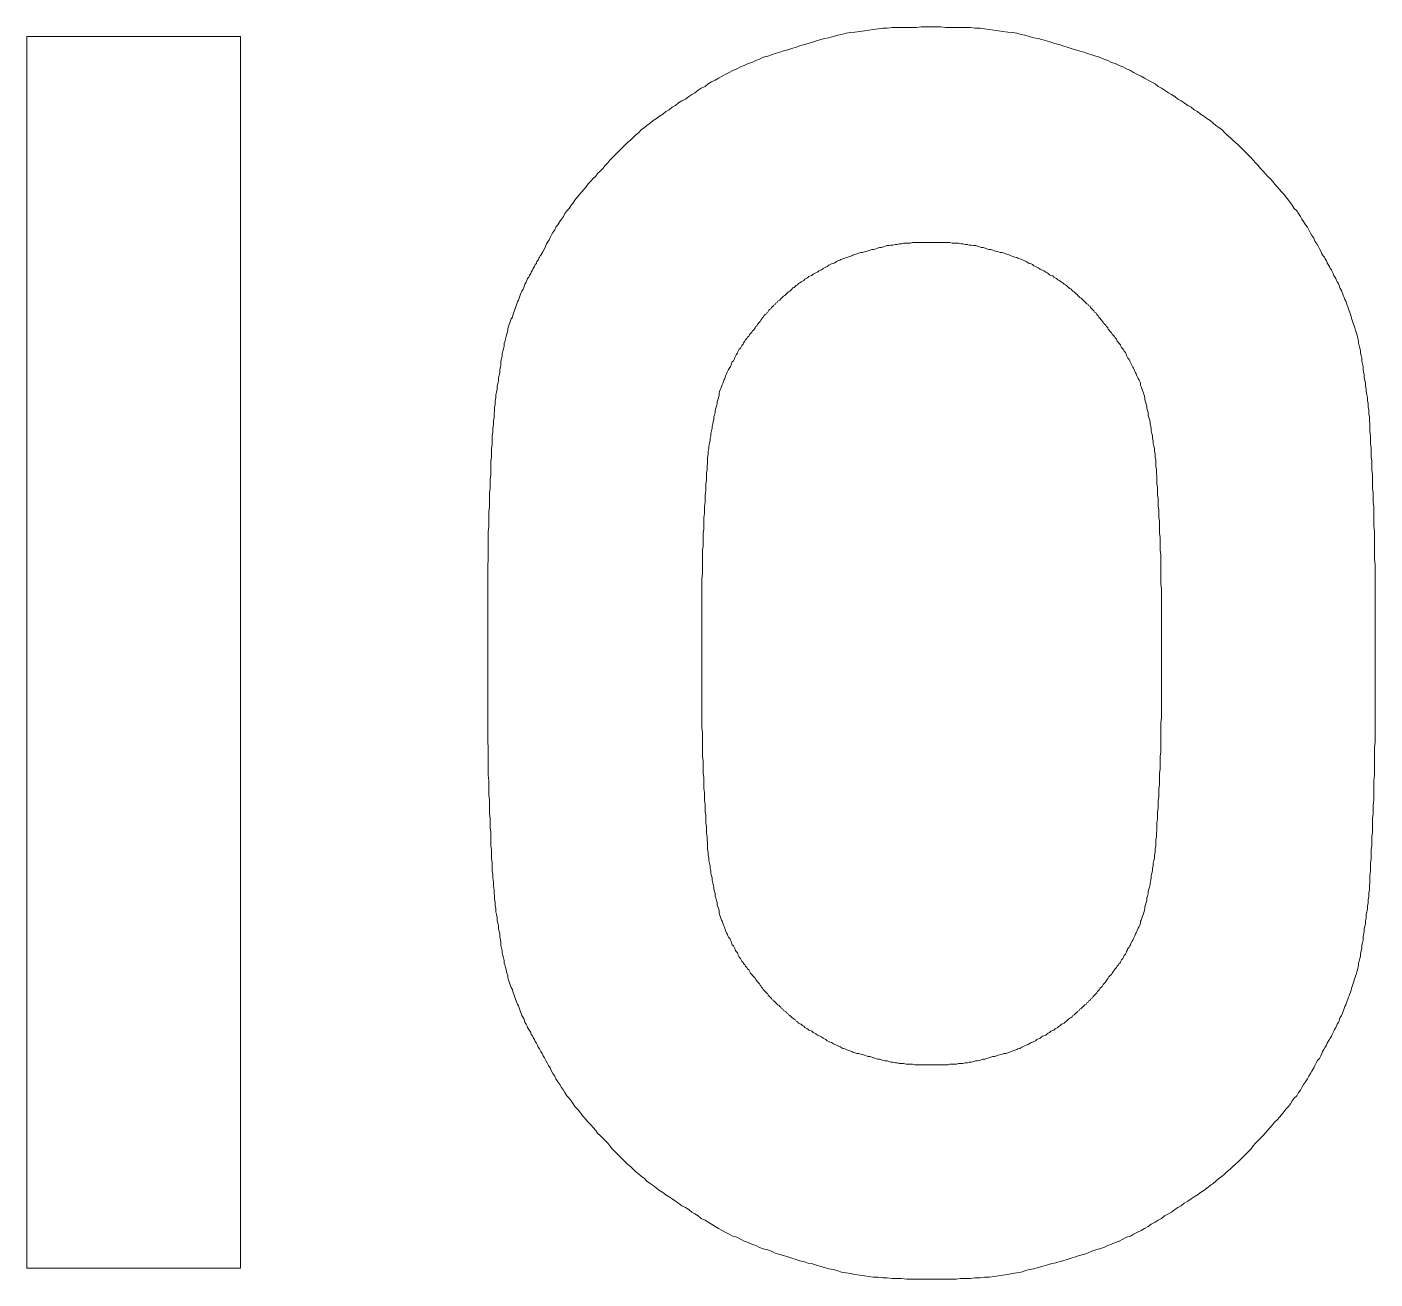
# Model space of a CAD drawing. Units: millimetres at full size, sheet at 1:100. Extents: x -138278 to 134990, y -16593 to 30671.
# Drawn here: x -82523.4 to -82310.1, y 21576.2 to 21774.3 of the extents above; entities that cross this region are included whole.
import ezdxf

# ---------------------------------------------------------------- set-up
doc = ezdxf.new("R2010")
doc.units = ezdxf.units.MM
doc.header["$LTSCALE"] = 100
doc.layers.add('F-0_枠', color=134, linetype='Continuous', lineweight=18)

msp = doc.modelspace()

# ---------------------------------------------------------------- linework, layer by layer
at = {"layer": 'F-0_枠'}
for points in [[(-82401.1, 21771.3), (-82400.4, 21771.5), (-82399.8, 21771.7), (-82399.1, 21771.9), (-82398.5, 21772.1), (-82397.8, 21772.3), (-82397.2, 21772.5), (-82396.5, 21772.6), (-82395.8, 21772.8), (-82395.1, 21773), (-82394.5, 21773.1), (-82393.8, 21773.3), (-82393.1, 21773.4), (-82392.4, 21773.5), (-82391.6, 21773.6), (-82390.9, 21773.7), (-82390.2, 21773.8), (-82389.5, 21773.9), (-82388.7, 21774), (-82388, 21774.1), (-82387.3, 21774.1), (-82386.5, 21774.2), (-82385.7, 21774.2), (-82385, 21774.2), (-82384.2, 21774.2), (-82383.4, 21774.2), (-82382.7, 21774.2), (-82381.9, 21774.3), (-82381.1, 21774.3), (-82380.3, 21774.3), (-82379.6, 21774.3), (-82378.8, 21774.3), (-82378, 21774.2), (-82377.2, 21774.2), (-82376.4, 21774.2), (-82375.7, 21774.2), (-82374.9, 21774.2), (-82374.1, 21774.2), (-82373.4, 21774.1), (-82372.6, 21774.1)], [(-82372.6, 21774.1), (-82371.9, 21774), (-82371.1, 21773.9), (-82370.4, 21773.8), (-82369.7, 21773.7), (-82369, 21773.6), (-82368.2, 21773.5), (-82367.5, 21773.4), (-82366.8, 21773.3), (-82366.1, 21773.1), (-82365.5, 21773), (-82364.8, 21772.8), (-82364.1, 21772.6), (-82363.4, 21772.5), (-82362.8, 21772.3), (-82362.1, 21772.1), (-82361.4, 21771.9), (-82360.8, 21771.7), (-82360.1, 21771.5), (-82359.5, 21771.3), (-82358.8, 21771.1), (-82358.2, 21770.9), (-82357.5, 21770.7), (-82356.9, 21770.5), (-82356.2, 21770.3), (-82355.6, 21770.1), (-82354.9, 21769.9), (-82354.3, 21769.7), (-82353.7, 21769.5), (-82353, 21769.2), (-82352.4, 21769), (-82351.8, 21768.7), (-82351.2, 21768.5), (-82350.6, 21768.2), (-82350, 21768), (-82349.4, 21767.7), (-82348.8, 21767.4), (-82348.3, 21767.1), (-82347.7, 21766.8), (-82347.1, 21766.5)], [(-82423.3, 21760.2), (-82422.8, 21760.5), (-82422.3, 21760.9), (-82421.8, 21761.2), (-82421.3, 21761.6), (-82420.8, 21761.9), (-82420.3, 21762.3), (-82419.8, 21762.6), (-82419.2, 21762.9), (-82418.7, 21763.3), (-82418.2, 21763.6), (-82417.7, 21763.9), (-82417.2, 21764.3), (-82416.7, 21764.6), (-82416.1, 21764.9), (-82415.6, 21765.3), (-82415.1, 21765.6), (-82414.5, 21765.9), (-82414, 21766.2), (-82413.4, 21766.5), (-82412.9, 21766.8), (-82412.3, 21767.1), (-82411.7, 21767.4), (-82411.1, 21767.7), (-82410.5, 21768), (-82409.9, 21768.2), (-82409.3, 21768.5), (-82408.7, 21768.7), (-82408.1, 21769), (-82407.5, 21769.2), (-82406.9, 21769.5), (-82406.2, 21769.7), (-82405.6, 21769.9), (-82405, 21770.1), (-82404.3, 21770.3), (-82403.7, 21770.5), (-82403, 21770.7), (-82402.4, 21770.9), (-82401.7, 21771.1), (-82401.1, 21771.3)], [(-82347.1, 21766.5), (-82346.6, 21766.2), (-82346, 21765.9), (-82345.5, 21765.6), (-82344.9, 21765.3), (-82344.4, 21764.9), (-82343.9, 21764.6), (-82343.4, 21764.3), (-82342.8, 21763.9), (-82342.3, 21763.6), (-82341.8, 21763.3), (-82341.3, 21762.9), (-82340.8, 21762.6), (-82340.3, 21762.3), (-82339.7, 21761.9), (-82339.2, 21761.6), (-82338.7, 21761.2), (-82338.2, 21760.9), (-82337.7, 21760.5), (-82337.2, 21760.2), (-82336.7, 21759.8), (-82336.2, 21759.5), (-82335.7, 21759.1), (-82335.3, 21758.7), (-82334.8, 21758.4), (-82334.3, 21758), (-82333.9, 21757.6), (-82333.5, 21757.2), (-82333, 21756.8), (-82332.6, 21756.4), (-82332.2, 21756), (-82331.7, 21755.6), (-82331.3, 21755.2), (-82330.9, 21754.8), (-82330.5, 21754.4), (-82330.1, 21754), (-82329.7, 21753.6), (-82329.4, 21753.2), (-82329, 21752.8), (-82328.6, 21752.4)], [(-82438.5, 21744.3), (-82438.3, 21744.8), (-82438, 21745.2), (-82437.6, 21745.6), (-82437.3, 21746.1), (-82437, 21746.5), (-82436.7, 21746.9), (-82436.3, 21747.4), (-82436, 21747.8), (-82435.6, 21748.2), (-82435.3, 21748.6), (-82434.9, 21749), (-82434.6, 21749.5), (-82434.2, 21749.9), (-82433.8, 21750.3), (-82433.4, 21750.7), (-82433.1, 21751.1), (-82432.7, 21751.5), (-82432.3, 21751.9), (-82431.9, 21752.4), (-82431.5, 21752.8), (-82431.2, 21753.2), (-82430.8, 21753.6), (-82430.4, 21754), (-82430, 21754.4), (-82429.6, 21754.8), (-82429.2, 21755.2), (-82428.8, 21755.6), (-82428.4, 21756), (-82427.9, 21756.4), (-82427.5, 21756.8), (-82427.1, 21757.2), (-82426.6, 21757.6), (-82426.2, 21758), (-82425.7, 21758.4), (-82425.3, 21758.7), (-82424.8, 21759.1), (-82424.3, 21759.5), (-82423.8, 21759.8), (-82423.3, 21760.2)], [(-82328.6, 21752.4), (-82328.2, 21751.9), (-82327.8, 21751.5), (-82327.5, 21751.1), (-82327.1, 21750.7), (-82326.7, 21750.3), (-82326.3, 21749.9), (-82326, 21749.5), (-82325.6, 21749), (-82325.2, 21748.6), (-82324.9, 21748.2), (-82324.5, 21747.8), (-82324.2, 21747.4), (-82323.8, 21746.9), (-82323.5, 21746.5), (-82323.2, 21746.1), (-82322.9, 21745.6), (-82322.5, 21745.2), (-82322.2, 21744.8), (-82321.9, 21744.3), (-82321.7, 21743.9), (-82321.4, 21743.5), (-82321.1, 21743), (-82320.8, 21742.6), (-82320.6, 21742.2), (-82320.3, 21741.7), (-82320.1, 21741.3)], [(-82445.3, 21732), (-82445.2, 21732.3), (-82445.1, 21732.5), (-82444.9, 21732.8), (-82444.8, 21733.1), (-82444.7, 21733.4), (-82444.6, 21733.6), (-82444.4, 21733.9), (-82444.3, 21734.2), (-82444.2, 21734.5), (-82444, 21734.7), (-82443.9, 21735), (-82443.7, 21735.3), (-82443.6, 21735.5), (-82443.4, 21735.8), (-82443.3, 21736.1), (-82443.1, 21736.4), (-82443, 21736.7), (-82442.8, 21736.9), (-82442.7, 21737.2), (-82442.5, 21737.4), (-82442.4, 21737.7), (-82442.3, 21737.9), (-82442.2, 21738.1), (-82442.1, 21738.2), (-82441.8, 21738.7), (-82441.4, 21739.4), (-82441.3, 21739.7), (-82441.2, 21740), (-82441, 21740.3), (-82440.8, 21740.6), (-82440.6, 21741), (-82440.4, 21741.4), (-82440.2, 21741.8), (-82439.9, 21742.2), (-82439.7, 21742.6), (-82439.4, 21743), (-82439.1, 21743.5), (-82438.8, 21743.9), (-82438.5, 21744.3)], [(-82393.5, 21737.9), (-82393.2, 21738), (-82392.9, 21738.1), (-82392.7, 21738.2), (-82392.4, 21738.3), (-82392.1, 21738.4), (-82391.8, 21738.5), (-82391.5, 21738.6), (-82391.2, 21738.6), (-82390.9, 21738.7), (-82390.6, 21738.8), (-82390.3, 21738.9), (-82390, 21739), (-82389.7, 21739.1), (-82389.4, 21739.1), (-82389.1, 21739.2), (-82388.8, 21739.3), (-82388.5, 21739.4), (-82388.2, 21739.4), (-82387.9, 21739.5), (-82387.6, 21739.6), (-82387.3, 21739.7), (-82387, 21739.7), (-82386.7, 21739.8), (-82386.4, 21739.8), (-82386, 21739.9), (-82385.7, 21739.9), (-82385.4, 21740), (-82385, 21740), (-82384.7, 21740.1), (-82384.3, 21740.1), (-82384, 21740.1), (-82383.6, 21740.1), (-82383.3, 21740.2), (-82382.9, 21740.2), (-82382.6, 21740.2), (-82382.2, 21740.2), (-82381.8, 21740.2), (-82381.5, 21740.2), (-82381.1, 21740.2)], [(-82381.1, 21740.2), (-82380.7, 21740.2), (-82380.3, 21740.2), (-82380, 21740.2), (-82379.6, 21740.2), (-82379.2, 21740.2), (-82378.8, 21740.2), (-82378.5, 21740.2), (-82378.1, 21740.2), (-82377.7, 21740.2), (-82377.4, 21740.2), (-82377, 21740.1), (-82376.7, 21740.1), (-82376.3, 21740.1), (-82376, 21740.1), (-82375.6, 21740), (-82375.3, 21740), (-82374.9, 21739.9), (-82374.6, 21739.9), (-82374.3, 21739.8), (-82374, 21739.8), (-82373.6, 21739.7), (-82373.3, 21739.7), (-82373, 21739.6), (-82372.7, 21739.5), (-82372.4, 21739.4), (-82372.1, 21739.4), (-82371.8, 21739.3), (-82371.5, 21739.2), (-82371.2, 21739.1), (-82370.9, 21739.1), (-82370.6, 21739), (-82370.3, 21738.9), (-82370, 21738.8), (-82369.7, 21738.7), (-82369.4, 21738.6), (-82369.1, 21738.6), (-82368.8, 21738.5), (-82368.5, 21738.4), (-82368.2, 21738.3)], [(-82320.1, 21741.3), (-82319.8, 21740.9), (-82319.6, 21740.4), (-82319.3, 21740), (-82319.1, 21739.6), (-82318.9, 21739.2), (-82318.6, 21738.7), (-82318.5, 21738.4), (-82318.3, 21738.1), (-82318.1, 21737.9), (-82318, 21737.6), (-82317.8, 21737.3), (-82317.7, 21737), (-82317.5, 21736.7), (-82317.3, 21736.4), (-82317.2, 21736.1), (-82317, 21735.9), (-82316.9, 21735.6), (-82316.7, 21735.3), (-82316.6, 21735), (-82316.5, 21734.8), (-82316.3, 21734.5), (-82316.2, 21734.2), (-82316.1, 21734), (-82315.9, 21733.7), (-82315.8, 21733.4), (-82315.7, 21733.2), (-82315.6, 21732.9), (-82315.4, 21732.6), (-82315.3, 21732.3), (-82315.2, 21732), (-82315.1, 21731.7), (-82315, 21731.5), (-82314.9, 21731.2), (-82314.7, 21730.9), (-82314.6, 21730.6), (-82314.5, 21730.3), (-82314.4, 21730), (-82314.3, 21729.7), (-82314.2, 21729.4)], [(-82402.2, 21733), (-82402, 21733.1), (-82401.8, 21733.3), (-82401.7, 21733.4), (-82401.5, 21733.5), (-82401.3, 21733.7), (-82401.1, 21733.8), (-82400.9, 21734), (-82400.7, 21734.1), (-82400.5, 21734.2), (-82400.3, 21734.4), (-82400.1, 21734.5), (-82399.9, 21734.6), (-82399.7, 21734.8), (-82399.4, 21734.9), (-82399.2, 21735), (-82399, 21735.2), (-82398.8, 21735.3), (-82398.6, 21735.4), (-82398.3, 21735.5), (-82398.1, 21735.7), (-82397.9, 21735.8), (-82397.7, 21735.9), (-82397.4, 21736.1), (-82397.2, 21736.2), (-82397, 21736.3), (-82396.8, 21736.4), (-82396.5, 21736.6), (-82396.3, 21736.7), (-82396.1, 21736.8), (-82395.8, 21736.9), (-82395.6, 21737), (-82395.3, 21737.2), (-82395.1, 21737.3), (-82394.8, 21737.4), (-82394.6, 21737.5), (-82394.3, 21737.6), (-82394, 21737.7), (-82393.8, 21737.8), (-82393.5, 21737.9)], [(-82368.2, 21738.3), (-82367.9, 21738.2), (-82367.7, 21738.1), (-82367.4, 21738), (-82367.1, 21737.9), (-82366.8, 21737.8), (-82366.6, 21737.7), (-82366.3, 21737.6), (-82366, 21737.5), (-82365.8, 21737.4), (-82365.5, 21737.3), (-82365.3, 21737.2), (-82365, 21737), (-82364.8, 21736.9), (-82364.5, 21736.8), (-82364.3, 21736.7), (-82364.1, 21736.5), (-82363.8, 21736.4), (-82363.6, 21736.3), (-82363.4, 21736.2), (-82363.1, 21736), (-82362.9, 21735.9), (-82362.7, 21735.8), (-82362.5, 21735.7), (-82362.2, 21735.5), (-82362, 21735.4), (-82361.8, 21735.3), (-82361.6, 21735.1), (-82361.4, 21735), (-82361.1, 21734.9), (-82360.9, 21734.7), (-82360.7, 21734.6), (-82360.5, 21734.5), (-82360.3, 21734.3), (-82360.1, 21734.2), (-82359.9, 21734.1), (-82359.7, 21733.9), (-82359.5, 21733.8), (-82359.3, 21733.6), (-82359.1, 21733.5)], [(-82359.1, 21733.5), (-82358.9, 21733.4), (-82358.7, 21733.2), (-82358.6, 21733.1), (-82358.4, 21732.9), (-82358.2, 21732.8), (-82358, 21732.6), (-82357.9, 21732.5), (-82357.7, 21732.4), (-82357.5, 21732.2), (-82357.4, 21732.1), (-82357.2, 21731.9), (-82357.1, 21731.8), (-82356.9, 21731.6), (-82356.8, 21731.5), (-82356.6, 21731.4), (-82356.4, 21731.2), (-82356.3, 21731.1), (-82356.1, 21730.9), (-82356, 21730.8), (-82355.8, 21730.6), (-82355.7, 21730.5), (-82355.5, 21730.4), (-82355.4, 21730.2), (-82355.2, 21730.1)], [(-82448.8, 21718.3), (-82448.8, 21718.8), (-82448.7, 21719.2), (-82448.6, 21719.6), (-82448.6, 21720.1), (-82448.5, 21720.5), (-82448.4, 21720.9), (-82448.4, 21721.4), (-82448.3, 21721.8), (-82448.2, 21722.2), (-82448.2, 21722.6), (-82448.1, 21723), (-82448, 21723.4), (-82447.9, 21723.8), (-82447.9, 21724.2), (-82447.8, 21724.5), (-82447.7, 21724.9), (-82447.6, 21725.3), (-82447.5, 21725.6), (-82447.4, 21725.9), (-82447.3, 21726.3), (-82447.3, 21726.6), (-82447.2, 21726.9), (-82447.1, 21727.2), (-82447, 21727.5), (-82446.9, 21727.8), (-82446.8, 21728.1), (-82446.6, 21728.4), (-82446.5, 21728.7), (-82446.4, 21729), (-82446.3, 21729.3), (-82446.2, 21729.6), (-82446.1, 21729.9), (-82446, 21730.2), (-82445.9, 21730.5), (-82445.8, 21730.8), (-82445.6, 21731.1), (-82445.5, 21731.4), (-82445.4, 21731.7), (-82445.3, 21732)], [(-82407.5, 21727.6), (-82407.4, 21727.7), (-82407.3, 21727.9), (-82407.2, 21728), (-82407.1, 21728.2), (-82407, 21728.3), (-82406.9, 21728.4), (-82406.8, 21728.6), (-82406.7, 21728.7), (-82406.6, 21728.8), (-82406.4, 21728.9), (-82406.3, 21729.1), (-82406.2, 21729.2), (-82406.1, 21729.3), (-82406, 21729.5), (-82405.9, 21729.6), (-82405.7, 21729.7), (-82405.6, 21729.9), (-82405.5, 21730), (-82405.3, 21730.2), (-82405.2, 21730.3), (-82405, 21730.4), (-82404.9, 21730.6), (-82404.7, 21730.7), (-82404.6, 21730.9), (-82404.4, 21731), (-82404.3, 21731.1), (-82404.1, 21731.3), (-82404, 21731.4), (-82403.8, 21731.6), (-82403.7, 21731.7), (-82403.5, 21731.8), (-82403.3, 21732), (-82403.2, 21732.1), (-82403, 21732.3), (-82402.9, 21732.4), (-82402.7, 21732.5), (-82402.5, 21732.7), (-82402.4, 21732.8), (-82402.2, 21733)], [(-82355.2, 21730.1), (-82355.1, 21729.9), (-82355, 21729.8), (-82354.8, 21729.6), (-82354.7, 21729.5), (-82354.6, 21729.4), (-82354.5, 21729.2), (-82354.3, 21729.1), (-82354.2, 21729), (-82354.1, 21728.8), (-82354, 21728.7), (-82353.9, 21728.6), (-82353.8, 21728.4), (-82353.7, 21728.3), (-82353.6, 21728.2), (-82353.5, 21728), (-82353.4, 21727.9), (-82353.2, 21727.7), (-82353.1, 21727.6), (-82353, 21727.4), (-82352.9, 21727.3), (-82352.7, 21727.1), (-82352.6, 21726.9), (-82352.4, 21726.7), (-82352.3, 21726.5), (-82352.1, 21726.3), (-82352, 21726.1), (-82351.8, 21725.9), (-82351.7, 21725.7), (-82351.5, 21725.5), (-82351.3, 21725.3), (-82351.2, 21725.1), (-82351, 21724.9), (-82350.9, 21724.6), (-82350.7, 21724.4), (-82350.6, 21724.2), (-82350.4, 21724), (-82350.3, 21723.8), (-82350.2, 21723.6), (-82350, 21723.4)], [(-82314.2, 21729.4), (-82314.1, 21729.1), (-82314, 21728.8), (-82313.9, 21728.5), (-82313.8, 21728.2), (-82313.7, 21727.9), (-82313.6, 21727.6), (-82313.5, 21727.3), (-82313.4, 21727), (-82313.3, 21726.7), (-82313.2, 21726.3), (-82313.1, 21726), (-82313, 21725.7), (-82312.9, 21725.3), (-82312.8, 21725), (-82312.7, 21724.6), (-82312.7, 21724.3), (-82312.6, 21723.9), (-82312.5, 21723.5), (-82312.4, 21723.1), (-82312.4, 21722.7), (-82312.3, 21722.3), (-82312.2, 21721.9), (-82312.2, 21721.4), (-82312.1, 21721), (-82312, 21720.6), (-82312, 21720.1), (-82311.9, 21719.7), (-82311.8, 21719.3), (-82311.8, 21718.8), (-82311.7, 21718.4), (-82311.6, 21717.9), (-82311.6, 21717.5), (-82311.5, 21717), (-82311.5, 21716.6), (-82311.4, 21716.1), (-82311.3, 21715.7), (-82311.3, 21715.2), (-82311.2, 21714.7), (-82311.2, 21714.2)], [(-82412.8, 21719.2), (-82412.7, 21719.4), (-82412.6, 21719.7), (-82412.5, 21719.9), (-82412.4, 21720.1), (-82412.2, 21720.4), (-82412.1, 21720.6), (-82412, 21720.8), (-82411.9, 21721.1), (-82411.8, 21721.3), (-82411.6, 21721.5), (-82411.5, 21721.7), (-82411.4, 21722), (-82411.3, 21722.2), (-82411.2, 21722.4), (-82411, 21722.7), (-82410.9, 21722.9), (-82410.8, 21723.1), (-82410.7, 21723.3), (-82410.5, 21723.5), (-82410.4, 21723.7), (-82410.3, 21723.9), (-82410.1, 21724.1), (-82410, 21724.3), (-82409.8, 21724.6), (-82409.7, 21724.8), (-82409.5, 21725), (-82409.4, 21725.2), (-82409.2, 21725.4), (-82409.1, 21725.6), (-82408.9, 21725.8), (-82408.7, 21726), (-82408.6, 21726.2), (-82408.4, 21726.4), (-82408.2, 21726.7), (-82408.1, 21726.9), (-82407.9, 21727), (-82407.8, 21727.2), (-82407.7, 21727.4), (-82407.5, 21727.6)], [(-82350, 21723.4), (-82349.9, 21723.2), (-82349.8, 21723), (-82349.6, 21722.8), (-82349.5, 21722.6), (-82349.4, 21722.3), (-82349.3, 21722.1), (-82349.2, 21721.9), (-82349, 21721.7), (-82348.9, 21721.4), (-82348.8, 21721.2), (-82348.7, 21721), (-82348.6, 21720.8), (-82348.4, 21720.5), (-82348.3, 21720.3), (-82348.2, 21720.1), (-82348.1, 21719.8), (-82348, 21719.6), (-82347.9, 21719.4), (-82347.8, 21719.1), (-82347.7, 21718.9), (-82347.6, 21718.7), (-82347.4, 21718.4), (-82347.3, 21718.2), (-82347.2, 21717.9), (-82347.2, 21717.6), (-82347.1, 21717.4), (-82347, 21717.1), (-82346.9, 21716.8), (-82346.8, 21716.5), (-82346.7, 21716.2), (-82346.6, 21715.9), (-82346.5, 21715.6), (-82346.5, 21715.3), (-82346.4, 21715), (-82346.3, 21714.6), (-82346.2, 21714.3), (-82346.2, 21714), (-82346.1, 21713.6), (-82346, 21713.3)], [(-82450.4, 21693.6), (-82450.4, 21694.4), (-82450.3, 21695.3), (-82450.3, 21696.1), (-82450.3, 21696.8), (-82450.3, 21697.6), (-82450.2, 21698.4), (-82450.2, 21699.1), (-82450.2, 21699.8), (-82450.2, 21700.6), (-82450.1, 21701.3), (-82450.1, 21702), (-82450.1, 21702.7), (-82450, 21703.4), (-82450, 21704.2), (-82450, 21704.9), (-82450, 21705.6), (-82449.9, 21706.3), (-82449.9, 21707), (-82449.9, 21707.6), (-82449.8, 21708.3), (-82449.8, 21709), (-82449.8, 21709.6), (-82449.7, 21710.2), (-82449.7, 21710.8), (-82449.6, 21711.4), (-82449.6, 21712), (-82449.5, 21712.5), (-82449.5, 21713.1), (-82449.4, 21713.6), (-82449.4, 21714.1), (-82449.3, 21714.6), (-82449.3, 21715.1), (-82449.2, 21715.6), (-82449.2, 21716.1), (-82449.1, 21716.5), (-82449, 21717), (-82449, 21717.4), (-82448.9, 21717.9), (-82448.8, 21718.3)], [(-82415.7, 21705.8), (-82415.7, 21706.2), (-82415.6, 21706.7), (-82415.6, 21707.2), (-82415.5, 21707.6), (-82415.5, 21708), (-82415.4, 21708.4), (-82415.3, 21708.9), (-82415.3, 21709.2), (-82415.2, 21709.6), (-82415.2, 21710), (-82415.1, 21710.4), (-82415, 21710.8), (-82415, 21711.1), (-82414.9, 21711.5), (-82414.8, 21711.9), (-82414.7, 21712.2), (-82414.7, 21712.6), (-82414.6, 21712.9), (-82414.5, 21713.3), (-82414.5, 21713.6), (-82414.4, 21714), (-82414.3, 21714.3), (-82414.2, 21714.7), (-82414.2, 21715), (-82414.1, 21715.3), (-82414, 21715.7), (-82413.9, 21716), (-82413.9, 21716.3), (-82413.8, 21716.6), (-82413.7, 21716.9), (-82413.6, 21717.1), (-82413.5, 21717.4), (-82413.4, 21717.7), (-82413.3, 21717.9), (-82413.2, 21718.2), (-82413.1, 21718.5), (-82413, 21718.7), (-82412.9, 21718.9), (-82412.8, 21719.2)], [(-82311.2, 21714.2), (-82311.1, 21713.7), (-82311.1, 21713.1), (-82311, 21712.6), (-82311, 21712), (-82310.9, 21711.5), (-82310.9, 21710.9), (-82310.9, 21710.3), (-82310.8, 21709.6), (-82310.8, 21709), (-82310.8, 21708.3), (-82310.7, 21707.7), (-82310.7, 21707), (-82310.7, 21706.3), (-82310.6, 21705.6), (-82310.6, 21704.9), (-82310.6, 21704.2), (-82310.5, 21703.5), (-82310.5, 21702.7), (-82310.5, 21702), (-82310.5, 21701.3), (-82310.4, 21700.6), (-82310.4, 21699.9), (-82310.4, 21699.1), (-82310.3, 21698.4), (-82310.3, 21697.6), (-82310.3, 21696.9), (-82310.3, 21696.1), (-82310.3, 21695.3), (-82310.2, 21694.5), (-82310.2, 21693.6), (-82310.2, 21692.8), (-82310.2, 21691.9), (-82310.2, 21691), (-82310.2, 21690.1), (-82310.1, 21689.2), (-82310.1, 21688.2), (-82310.1, 21687.2), (-82310.1, 21686.2), (-82310.1, 21685.2)], [(-82346, 21713.3), (-82346, 21712.9), (-82345.9, 21712.5), (-82345.8, 21712.2), (-82345.7, 21711.8), (-82345.7, 21711.5), (-82345.6, 21711.1), (-82345.5, 21710.8), (-82345.5, 21710.4), (-82345.4, 21710), (-82345.3, 21709.6), (-82345.3, 21709.2), (-82345.2, 21708.8), (-82345.2, 21708.4), (-82345.1, 21708), (-82345, 21707.6), (-82345, 21707.2), (-82344.9, 21706.7), (-82344.9, 21706.2), (-82344.8, 21705.8), (-82344.8, 21705.3), (-82344.8, 21704.8), (-82344.7, 21704.3), (-82344.7, 21703.7), (-82344.6, 21703.2), (-82344.6, 21702.6), (-82344.6, 21702), (-82344.5, 21701.5), (-82344.5, 21700.9), (-82344.5, 21700.3), (-82344.4, 21699.7), (-82344.4, 21699.1), (-82344.4, 21698.5), (-82344.3, 21697.9), (-82344.3, 21697.3), (-82344.3, 21696.7), (-82344.2, 21696.1), (-82344.2, 21695.4), (-82344.2, 21694.8), (-82344.2, 21694.2)], [(-82416.6, 21679.1), (-82416.6, 21680), (-82416.6, 21680.9), (-82416.6, 21681.9), (-82416.6, 21682.8), (-82416.6, 21683.7), (-82416.6, 21684.5), (-82416.6, 21685.4), (-82416.6, 21686.2), (-82416.6, 21687), (-82416.5, 21687.8), (-82416.5, 21688.6), (-82416.5, 21689.4), (-82416.5, 21690.1), (-82416.5, 21690.8), (-82416.5, 21691.5), (-82416.4, 21692.2), (-82416.4, 21692.9), (-82416.4, 21693.5), (-82416.4, 21694.2), (-82416.3, 21694.8), (-82416.3, 21695.4), (-82416.3, 21696.1), (-82416.3, 21696.7), (-82416.2, 21697.3), (-82416.2, 21697.9), (-82416.2, 21698.5), (-82416.1, 21699.1), (-82416.1, 21699.7), (-82416.1, 21700.3), (-82416, 21700.9), (-82416, 21701.5), (-82416, 21702), (-82415.9, 21702.6), (-82415.9, 21703.2), (-82415.9, 21703.7), (-82415.8, 21704.3), (-82415.8, 21704.8), (-82415.7, 21705.3), (-82415.7, 21705.8)], [(-82450.3, 21654.3), (-82450.3, 21655.1), (-82450.4, 21655.9), (-82450.4, 21656.8), (-82450.4, 21657.6), (-82450.4, 21658.5), (-82450.4, 21659.4), (-82450.4, 21660.3), (-82450.5, 21661.2), (-82450.5, 21662.2), (-82450.5, 21663.2), (-82450.5, 21664.2), (-82450.5, 21665.2), (-82450.5, 21666.3), (-82450.5, 21667.3), (-82450.5, 21668.4), (-82450.5, 21669.5), (-82450.5, 21670.6), (-82450.5, 21671.8), (-82450.5, 21672.9), (-82450.5, 21674), (-82450.5, 21675.2), (-82450.5, 21676.3), (-82450.5, 21677.5), (-82450.5, 21678.6), (-82450.5, 21679.7), (-82450.5, 21680.9), (-82450.5, 21682), (-82450.5, 21683), (-82450.5, 21684.1), (-82450.5, 21685.2), (-82450.5, 21686.2), (-82450.5, 21687.2), (-82450.5, 21688.2), (-82450.5, 21689.1), (-82450.4, 21690.1), (-82450.4, 21691), (-82450.4, 21691.9), (-82450.4, 21692.8), (-82450.4, 21693.6)], [(-82344.2, 21694.2), (-82344.1, 21693.5), (-82344.1, 21692.9), (-82344.1, 21692.2), (-82344.1, 21691.5), (-82344, 21690.8), (-82344, 21690.1), (-82344, 21689.4), (-82344, 21688.6), (-82344, 21687.8), (-82344, 21687), (-82344, 21686.2), (-82343.9, 21685.4), (-82343.9, 21684.5), (-82343.9, 21683.7), (-82343.9, 21682.8), (-82343.9, 21681.9), (-82343.9, 21680.9), (-82343.9, 21680), (-82343.9, 21679.1), (-82343.9, 21678.1), (-82343.9, 21677.1), (-82343.9, 21676.2), (-82343.9, 21675.2), (-82343.9, 21674.2), (-82343.9, 21673.3), (-82343.9, 21672.3), (-82343.9, 21671.3), (-82343.9, 21670.4), (-82343.9, 21669.5), (-82343.9, 21668.5), (-82343.9, 21667.6), (-82343.9, 21666.7), (-82343.9, 21665.9), (-82343.9, 21665), (-82344, 21664.2), (-82344, 21663.4), (-82344, 21662.6), (-82344, 21661.8), (-82344, 21661.1)], [(-82310.1, 21685.2), (-82310.1, 21684.1), (-82310.1, 21683), (-82310.1, 21682), (-82310.1, 21680.9), (-82310.1, 21679.7), (-82310.1, 21678.6), (-82310.1, 21677.5), (-82310.1, 21676.3), (-82310.1, 21675.2), (-82310.1, 21674), (-82310.1, 21672.9), (-82310.1, 21671.8), (-82310.1, 21670.6), (-82310.1, 21669.5), (-82310.1, 21668.4), (-82310.1, 21667.3), (-82310.1, 21666.3), (-82310.1, 21665.2), (-82310.1, 21664.2), (-82310.1, 21663.2), (-82310.1, 21662.2), (-82310.1, 21661.2), (-82310.2, 21660.3), (-82310.2, 21659.4), (-82310.2, 21658.5), (-82310.2, 21657.6), (-82310.2, 21656.7), (-82310.2, 21655.9), (-82310.3, 21655.1), (-82310.3, 21654.3), (-82310.3, 21653.5), (-82310.3, 21652.7), (-82310.3, 21652), (-82310.4, 21651.2), (-82310.4, 21650.5), (-82310.4, 21649.8), (-82310.5, 21649.1), (-82310.5, 21648.3), (-82310.5, 21647.6)], [(-82416, 21649), (-82416, 21649.6), (-82416.1, 21650.1), (-82416.1, 21650.7), (-82416.1, 21651.3), (-82416.2, 21651.9), (-82416.2, 21652.5), (-82416.2, 21653.2), (-82416.3, 21653.8), (-82416.3, 21654.4), (-82416.3, 21655), (-82416.3, 21655.6), (-82416.4, 21656.2), (-82416.4, 21656.9), (-82416.4, 21657.5), (-82416.4, 21658.2), (-82416.5, 21658.9), (-82416.5, 21659.6), (-82416.5, 21660.3), (-82416.5, 21661.1), (-82416.5, 21661.8), (-82416.5, 21662.6), (-82416.6, 21663.4), (-82416.6, 21664.2), (-82416.6, 21665), (-82416.6, 21665.9), (-82416.6, 21666.7), (-82416.6, 21667.6), (-82416.6, 21668.5), (-82416.6, 21669.5), (-82416.6, 21670.4), (-82416.6, 21671.3), (-82416.6, 21672.3), (-82416.6, 21673.3), (-82416.6, 21674.2), (-82416.6, 21675.2), (-82416.6, 21676.2), (-82416.6, 21677.1), (-82416.6, 21678.1), (-82416.6, 21679.1)], [(-82344, 21661.1), (-82344, 21660.3), (-82344, 21659.6), (-82344.1, 21658.9), (-82344.1, 21658.2), (-82344.1, 21657.5), (-82344.1, 21656.9), (-82344.2, 21656.2), (-82344.2, 21655.6), (-82344.2, 21655), (-82344.2, 21654.4), (-82344.3, 21653.8), (-82344.3, 21653.2), (-82344.3, 21652.5), (-82344.4, 21651.9), (-82344.4, 21651.3), (-82344.4, 21650.7), (-82344.5, 21650.1), (-82344.5, 21649.6), (-82344.5, 21649), (-82344.6, 21648.4), (-82344.6, 21647.8), (-82344.6, 21647.3), (-82344.7, 21646.7), (-82344.7, 21646.2), (-82344.8, 21645.7), (-82344.8, 21645.2), (-82344.8, 21644.7), (-82344.9, 21644.2), (-82344.9, 21643.7), (-82345, 21643.3), (-82345, 21642.8), (-82345.1, 21642.4), (-82345.2, 21642), (-82345.2, 21641.6), (-82345.3, 21641.2), (-82345.3, 21640.8), (-82345.4, 21640.4), (-82345.5, 21640), (-82345.5, 21639.7)], [(-82448.6, 21630.8), (-82448.7, 21631.2), (-82448.8, 21631.6), (-82448.8, 21632.1), (-82448.9, 21632.5), (-82449, 21633), (-82449, 21633.4), (-82449.1, 21633.9), (-82449.2, 21634.3), (-82449.2, 21634.8), (-82449.3, 21635.3), (-82449.3, 21635.8), (-82449.4, 21636.3), (-82449.4, 21636.8), (-82449.5, 21637.3), (-82449.5, 21637.8), (-82449.6, 21638.4), (-82449.6, 21639), (-82449.7, 21639.6), (-82449.7, 21640.2), (-82449.8, 21640.8), (-82449.8, 21641.4), (-82449.8, 21642.1), (-82449.9, 21642.7), (-82449.9, 21643.4), (-82449.9, 21644.1), (-82450, 21644.8), (-82450, 21645.5), (-82450, 21646.2), (-82450, 21646.9), (-82450.1, 21647.6), (-82450.1, 21648.4), (-82450.1, 21649.1), (-82450.2, 21649.8), (-82450.2, 21650.5), (-82450.2, 21651.3), (-82450.2, 21652), (-82450.3, 21652.8), (-82450.3, 21653.5), (-82450.3, 21654.3)], [(-82413.6, 21633.3), (-82413.7, 21633.6), (-82413.8, 21633.9), (-82413.9, 21634.2), (-82413.9, 21634.5), (-82414, 21634.8), (-82414.1, 21635.1), (-82414.2, 21635.4), (-82414.2, 21635.8), (-82414.3, 21636.1), (-82414.4, 21636.5), (-82414.5, 21636.8), (-82414.5, 21637.2), (-82414.6, 21637.5), (-82414.7, 21637.9), (-82414.7, 21638.2), (-82414.8, 21638.6), (-82414.9, 21638.9), (-82415, 21639.3), (-82415, 21639.7), (-82415.1, 21640), (-82415.2, 21640.4), (-82415.2, 21640.8), (-82415.3, 21641.2), (-82415.3, 21641.6), (-82415.4, 21642), (-82415.5, 21642.4), (-82415.5, 21642.8), (-82415.6, 21643.3), (-82415.6, 21643.7), (-82415.7, 21644.2), (-82415.7, 21644.7), (-82415.7, 21645.2), (-82415.8, 21645.7), (-82415.8, 21646.2), (-82415.9, 21646.7), (-82415.9, 21647.3), (-82415.9, 21647.8), (-82416, 21648.4), (-82416, 21649)], [(-82310.5, 21647.6), (-82310.5, 21646.9), (-82310.6, 21646.2), (-82310.6, 21645.5), (-82310.6, 21644.8), (-82310.7, 21644.1), (-82310.7, 21643.4), (-82310.7, 21642.7), (-82310.8, 21642), (-82310.8, 21641.4), (-82310.8, 21640.7), (-82310.9, 21640.1), (-82310.9, 21639.5), (-82310.9, 21638.9), (-82311, 21638.4), (-82311, 21637.8), (-82311.1, 21637.3), (-82311.1, 21636.7), (-82311.2, 21636.2), (-82311.2, 21635.7), (-82311.3, 21635.2), (-82311.3, 21634.7), (-82311.4, 21634.3), (-82311.5, 21633.8), (-82311.5, 21633.3), (-82311.6, 21632.9), (-82311.6, 21632.4), (-82311.7, 21632), (-82311.8, 21631.6), (-82311.8, 21631.1), (-82311.9, 21630.7), (-82312, 21630.3), (-82312, 21629.8), (-82312.1, 21629.4), (-82312.2, 21629), (-82312.2, 21628.6), (-82312.3, 21628.1), (-82312.4, 21627.7), (-82312.4, 21627.3), (-82312.5, 21626.9)], [(-82345.5, 21639.7), (-82345.6, 21639.3), (-82345.7, 21638.9), (-82345.7, 21638.6), (-82345.8, 21638.2), (-82345.9, 21637.9), (-82346, 21637.5), (-82346, 21637.2), (-82346.1, 21636.8), (-82346.2, 21636.5), (-82346.2, 21636.1), (-82346.3, 21635.8), (-82346.4, 21635.4), (-82346.5, 21635.1), (-82346.5, 21634.8), (-82346.6, 21634.5), (-82346.7, 21634.2), (-82346.8, 21633.9), (-82346.9, 21633.6), (-82347, 21633.3), (-82347.1, 21633), (-82347.2, 21632.8), (-82347.2, 21632.5), (-82347.3, 21632.2), (-82347.4, 21632), (-82347.6, 21631.7), (-82347.7, 21631.5), (-82347.8, 21631.2), (-82347.9, 21631), (-82348, 21630.8), (-82348.1, 21630.5), (-82348.2, 21630.3), (-82348.3, 21630.1), (-82348.4, 21629.8), (-82348.6, 21629.6), (-82348.7, 21629.4), (-82348.8, 21629.1), (-82348.9, 21628.9), (-82349, 21628.7), (-82349.2, 21628.5)], [(-82408.7, 21624.4), (-82408.9, 21624.6), (-82409.1, 21624.9), (-82409.2, 21625.1), (-82409.4, 21625.3), (-82409.5, 21625.5), (-82409.7, 21625.7), (-82409.8, 21625.9), (-82410, 21626.1), (-82410.1, 21626.3), (-82410.3, 21626.5), (-82410.4, 21626.7), (-82410.5, 21626.9), (-82410.7, 21627.1), (-82410.8, 21627.4), (-82410.9, 21627.6), (-82411, 21627.8), (-82411.2, 21628), (-82411.3, 21628.2), (-82411.4, 21628.5), (-82411.5, 21628.7), (-82411.6, 21628.9), (-82411.8, 21629.1), (-82411.9, 21629.4), (-82412, 21629.6), (-82412.1, 21629.8), (-82412.2, 21630.1), (-82412.4, 21630.3), (-82412.5, 21630.5), (-82412.6, 21630.8), (-82412.7, 21631), (-82412.8, 21631.2), (-82412.9, 21631.5), (-82413, 21631.7), (-82413.1, 21632), (-82413.2, 21632.2), (-82413.3, 21632.5), (-82413.4, 21632.8), (-82413.5, 21633), (-82413.6, 21633.3)], [(-82444.9, 21617.6), (-82445.1, 21617.9), (-82445.2, 21618.2), (-82445.3, 21618.5), (-82445.4, 21618.8), (-82445.5, 21619.1), (-82445.6, 21619.4), (-82445.8, 21619.7), (-82445.9, 21619.9), (-82446, 21620.2), (-82446.1, 21620.5), (-82446.2, 21620.8), (-82446.3, 21621.1), (-82446.4, 21621.4), (-82446.5, 21621.7), (-82446.6, 21622), (-82446.8, 21622.3), (-82446.9, 21622.6), (-82447, 21622.9), (-82447.1, 21623.2), (-82447.2, 21623.5), (-82447.3, 21623.9), (-82447.3, 21624.2), (-82447.4, 21624.5), (-82447.5, 21624.8), (-82447.6, 21625.2), (-82447.7, 21625.5), (-82447.8, 21625.9), (-82447.9, 21626.2), (-82447.9, 21626.6), (-82448, 21627), (-82448.1, 21627.4), (-82448.2, 21627.8), (-82448.2, 21628.2), (-82448.3, 21628.6), (-82448.4, 21629), (-82448.4, 21629.5), (-82448.5, 21629.9), (-82448.6, 21630.3), (-82448.6, 21630.8)], [(-82349.2, 21628.5), (-82349.3, 21628.2), (-82349.4, 21628), (-82349.5, 21627.8), (-82349.6, 21627.6), (-82349.8, 21627.4), (-82349.9, 21627.1), (-82350, 21626.9), (-82350.2, 21626.7), (-82350.3, 21626.5), (-82350.4, 21626.3), (-82350.6, 21626.1), (-82350.7, 21625.9), (-82350.9, 21625.7), (-82351, 21625.5), (-82351.2, 21625.3), (-82351.3, 21625.1), (-82351.5, 21624.9), (-82351.7, 21624.6), (-82351.8, 21624.4), (-82352, 21624.2), (-82352.2, 21624), (-82352.3, 21623.8), (-82352.5, 21623.6), (-82352.7, 21623.3), (-82352.8, 21623.1), (-82353, 21622.9), (-82353.1, 21622.8), (-82353.2, 21622.6), (-82353.3, 21622.5), (-82353.4, 21622.4), (-82353.5, 21622.3), (-82353.6, 21622.2), (-82353.7, 21622), (-82353.8, 21621.9), (-82353.9, 21621.8), (-82354, 21621.7), (-82354.1, 21621.5), (-82354.2, 21621.4), (-82354.3, 21621.3)], [(-82312.5, 21626.9), (-82312.6, 21626.5), (-82312.7, 21626.2), (-82312.7, 21625.8), (-82312.8, 21625.4), (-82312.9, 21625.1), (-82313, 21624.8), (-82313.1, 21624.4), (-82313.2, 21624.1), (-82313.3, 21623.8), (-82313.4, 21623.5), (-82313.5, 21623.1), (-82313.6, 21622.8), (-82313.7, 21622.5), (-82313.8, 21622.2), (-82313.9, 21621.9), (-82314, 21621.6), (-82314.1, 21621.3), (-82314.2, 21621), (-82314.3, 21620.8), (-82314.4, 21620.5), (-82314.5, 21620.2), (-82314.6, 21619.9), (-82314.7, 21619.6), (-82314.9, 21619.3), (-82315, 21619), (-82315.1, 21618.7), (-82315.2, 21618.4), (-82315.3, 21618.1), (-82315.4, 21617.9), (-82315.6, 21617.6), (-82315.7, 21617.3), (-82315.8, 21617), (-82315.9, 21616.8), (-82316.1, 21616.5), (-82316.2, 21616.2), (-82316.3, 21616), (-82316.5, 21615.7), (-82316.6, 21615.4), (-82316.7, 21615.2)], [(-82403.5, 21618.6), (-82403.7, 21618.7), (-82403.8, 21618.9), (-82404, 21619), (-82404.1, 21619.2), (-82404.3, 21619.3), (-82404.4, 21619.5), (-82404.6, 21619.6), (-82404.7, 21619.7), (-82404.9, 21619.9), (-82405, 21620), (-82405.2, 21620.2), (-82405.3, 21620.3), (-82405.5, 21620.4), (-82405.6, 21620.6), (-82405.7, 21620.7), (-82405.9, 21620.9), (-82406, 21621), (-82406.1, 21621.1), (-82406.2, 21621.3), (-82406.3, 21621.4), (-82406.4, 21621.5), (-82406.6, 21621.7), (-82406.7, 21621.8), (-82406.8, 21621.9), (-82406.9, 21622), (-82407, 21622.2), (-82407.1, 21622.3), (-82407.2, 21622.4), (-82407.3, 21622.6), (-82407.4, 21622.7), (-82407.5, 21622.9), (-82407.7, 21623.1), (-82407.8, 21623.2), (-82407.9, 21623.4), (-82408.1, 21623.6), (-82408.2, 21623.8), (-82408.4, 21624), (-82408.6, 21624.2), (-82408.7, 21624.4)], [(-82354.3, 21621.3), (-82354.5, 21621.1), (-82354.6, 21621), (-82354.7, 21620.9), (-82354.8, 21620.7), (-82355, 21620.6), (-82355.1, 21620.4), (-82355.2, 21620.3), (-82355.4, 21620.2), (-82355.5, 21620), (-82355.7, 21619.9), (-82355.8, 21619.7), (-82356, 21619.6), (-82356.1, 21619.5), (-82356.3, 21619.3), (-82356.4, 21619.2), (-82356.6, 21619), (-82356.8, 21618.9), (-82356.9, 21618.7), (-82357.1, 21618.6), (-82357.2, 21618.5), (-82357.4, 21618.3), (-82357.5, 21618.2), (-82357.7, 21618), (-82357.9, 21617.9), (-82358, 21617.7), (-82358.2, 21617.6), (-82358.4, 21617.5), (-82358.6, 21617.3), (-82358.7, 21617.2), (-82358.9, 21617), (-82359.1, 21616.9), (-82359.3, 21616.7), (-82359.5, 21616.6), (-82359.7, 21616.5), (-82359.9, 21616.3), (-82360.1, 21616.2), (-82360.3, 21616), (-82360.5, 21615.9), (-82360.7, 21615.8)], [(-82395.6, 21613.3), (-82395.8, 21613.4), (-82396.1, 21613.6), (-82396.3, 21613.7), (-82396.5, 21613.8), (-82396.8, 21613.9), (-82397, 21614.1), (-82397.2, 21614.2), (-82397.4, 21614.3), (-82397.7, 21614.5), (-82397.9, 21614.6), (-82398.1, 21614.7), (-82398.3, 21614.8), (-82398.6, 21615), (-82398.8, 21615.1), (-82399, 21615.2), (-82399.2, 21615.4), (-82399.4, 21615.5), (-82399.7, 21615.6), (-82399.9, 21615.8), (-82400.1, 21615.9), (-82400.3, 21616), (-82400.5, 21616.2), (-82400.7, 21616.3), (-82400.9, 21616.5), (-82401.1, 21616.6), (-82401.3, 21616.7), (-82401.5, 21616.9), (-82401.7, 21617), (-82401.8, 21617.2), (-82402, 21617.3), (-82402.2, 21617.5), (-82402.4, 21617.6), (-82402.5, 21617.7), (-82402.7, 21617.9), (-82402.9, 21618), (-82403, 21618.2), (-82403.2, 21618.3), (-82403.3, 21618.5), (-82403.5, 21618.6)], [(-82437, 21603.9), (-82437.3, 21604.4), (-82437.6, 21604.8), (-82438, 21605.2), (-82438.3, 21605.7), (-82438.5, 21606.1), (-82438.8, 21606.5), (-82439.1, 21607), (-82439.4, 21607.4), (-82439.7, 21607.9), (-82439.9, 21608.3), (-82440.2, 21608.7), (-82440.4, 21609.1), (-82440.6, 21609.6), (-82440.9, 21610), (-82441.1, 21610.4), (-82441.3, 21610.8), (-82441.5, 21611.2), (-82441.7, 21611.5), (-82441.9, 21611.9), (-82442.1, 21612.2), (-82442.3, 21612.6), (-82442.5, 21612.9), (-82442.6, 21613.2), (-82442.8, 21613.5), (-82443, 21613.8), (-82443.1, 21614.1), (-82443.3, 21614.4), (-82443.4, 21614.7), (-82443.6, 21614.9), (-82443.7, 21615.2), (-82443.9, 21615.5), (-82444, 21615.7), (-82444.2, 21616), (-82444.3, 21616.3), (-82444.4, 21616.5), (-82444.6, 21616.8), (-82444.7, 21617.1), (-82444.8, 21617.4), (-82444.9, 21617.6)], [(-82360.7, 21615.8), (-82360.9, 21615.6), (-82361.1, 21615.5), (-82361.4, 21615.4), (-82361.6, 21615.2), (-82361.8, 21615.1), (-82362, 21615), (-82362.2, 21614.8), (-82362.5, 21614.7), (-82362.7, 21614.6), (-82362.9, 21614.5), (-82363.1, 21614.3), (-82363.4, 21614.2), (-82363.6, 21614.1), (-82363.8, 21613.9), (-82364.1, 21613.8), (-82364.3, 21613.7), (-82364.5, 21613.6), (-82364.8, 21613.4), (-82365, 21613.3), (-82365.3, 21613.2), (-82365.5, 21613.1), (-82365.8, 21613), (-82366, 21612.9), (-82366.3, 21612.7), (-82366.6, 21612.6), (-82366.8, 21612.5), (-82367.1, 21612.4), (-82367.4, 21612.3), (-82367.7, 21612.2), (-82367.9, 21612.1), (-82368.2, 21612), (-82368.5, 21611.9), (-82368.8, 21611.9), (-82369.1, 21611.8), (-82369.4, 21611.7), (-82369.7, 21611.6), (-82370, 21611.5), (-82370.3, 21611.4), (-82370.6, 21611.4)], [(-82316.7, 21615.2), (-82316.9, 21614.9), (-82317, 21614.6), (-82317.2, 21614.3), (-82317.3, 21614.1), (-82317.5, 21613.8), (-82317.7, 21613.5), (-82317.8, 21613.2), (-82318, 21612.9), (-82318.2, 21612.5), (-82318.4, 21612.2), (-82318.5, 21611.9), (-82318.7, 21611.5), (-82318.9, 21611.1), (-82319.2, 21610.8), (-82319.4, 21610.4), (-82319.6, 21610), (-82319.8, 21609.6), (-82320.1, 21609.1), (-82320.3, 21608.7), (-82320.6, 21608.3), (-82320.8, 21607.9), (-82321.1, 21607.4), (-82321.4, 21607), (-82321.7, 21606.5), (-82321.9, 21606.1), (-82322.2, 21605.7), (-82322.5, 21605.2), (-82322.9, 21604.8), (-82323.2, 21604.4), (-82323.5, 21603.9), (-82323.8, 21603.5), (-82324.2, 21603.1), (-82324.5, 21602.7), (-82324.9, 21602.2), (-82325.2, 21601.8), (-82325.6, 21601.4), (-82326, 21601), (-82326.3, 21600.6), (-82326.7, 21600.2)], [(-82384, 21610.2), (-82384.3, 21610.2), (-82384.7, 21610.3), (-82385, 21610.3), (-82385.4, 21610.3), (-82385.7, 21610.4), (-82386, 21610.4), (-82386.4, 21610.5), (-82386.7, 21610.5), (-82387, 21610.6), (-82387.3, 21610.7), (-82387.6, 21610.7), (-82387.9, 21610.8), (-82388.2, 21610.9), (-82388.5, 21611), (-82388.8, 21611), (-82389.1, 21611.1), (-82389.4, 21611.2), (-82389.7, 21611.3), (-82390, 21611.4), (-82390.3, 21611.4), (-82390.6, 21611.5), (-82390.9, 21611.6), (-82391.2, 21611.7), (-82391.5, 21611.8), (-82391.8, 21611.9), (-82392.1, 21611.9), (-82392.4, 21612), (-82392.7, 21612.1), (-82392.9, 21612.2), (-82393.2, 21612.3), (-82393.5, 21612.4), (-82393.8, 21612.5), (-82394, 21612.6), (-82394.3, 21612.7), (-82394.6, 21612.9), (-82394.8, 21613), (-82395.1, 21613.1), (-82395.3, 21613.2), (-82395.6, 21613.3)], [(-82370.6, 21611.4), (-82370.9, 21611.3), (-82371.2, 21611.2), (-82371.5, 21611.1), (-82371.8, 21611), (-82372.1, 21611), (-82372.4, 21610.9), (-82372.7, 21610.8), (-82373, 21610.7), (-82373.3, 21610.7), (-82373.6, 21610.6), (-82374, 21610.5), (-82374.3, 21610.5), (-82374.6, 21610.4), (-82374.9, 21610.4), (-82375.3, 21610.3), (-82375.6, 21610.3), (-82376, 21610.3), (-82376.3, 21610.2), (-82376.7, 21610.2), (-82377, 21610.2), (-82377.4, 21610.2), (-82377.7, 21610.1), (-82378.1, 21610.1), (-82378.5, 21610.1), (-82378.8, 21610.1), (-82379.2, 21610.1), (-82379.6, 21610.1), (-82380, 21610.1), (-82380.3, 21610.1), (-82380.7, 21610.1), (-82381.1, 21610.1), (-82381.5, 21610.1), (-82381.8, 21610.1), (-82382.2, 21610.1), (-82382.6, 21610.1), (-82382.9, 21610.1), (-82383.3, 21610.2), (-82383.6, 21610.2), (-82384, 21610.2)], [(-82420.8, 21588.5), (-82421.3, 21588.9), (-82421.8, 21589.2), (-82422.3, 21589.5), (-82422.8, 21589.9), (-82423.3, 21590.2), (-82423.8, 21590.6), (-82424.3, 21591), (-82424.8, 21591.3), (-82425.3, 21591.7), (-82425.7, 21592.1), (-82426.2, 21592.5), (-82426.6, 21592.8), (-82427.1, 21593.2), (-82427.5, 21593.6), (-82427.9, 21594), (-82428.4, 21594.4), (-82428.8, 21594.8), (-82429.2, 21595.2), (-82429.6, 21595.6), (-82430, 21596), (-82430.4, 21596.4), (-82430.8, 21596.8), (-82431.2, 21597.3), (-82431.5, 21597.7), (-82431.9, 21598.1), (-82432.3, 21598.5), (-82432.7, 21598.9), (-82433.1, 21599.3), (-82433.4, 21599.7), (-82433.8, 21600.2), (-82434.2, 21600.6), (-82434.6, 21601), (-82434.9, 21601.4), (-82435.3, 21601.8), (-82435.6, 21602.2), (-82436, 21602.7), (-82436.3, 21603.1), (-82436.7, 21603.5), (-82437, 21603.9)], [(-82326.7, 21600.2), (-82327.1, 21599.7), (-82327.5, 21599.3), (-82327.8, 21598.9), (-82328.2, 21598.5), (-82328.6, 21598.1), (-82329, 21597.7), (-82329.4, 21597.3), (-82329.7, 21596.8), (-82330.1, 21596.4), (-82330.5, 21596), (-82330.9, 21595.6), (-82331.3, 21595.2), (-82331.7, 21594.8), (-82332.2, 21594.4), (-82332.6, 21594), (-82333, 21593.6), (-82333.5, 21593.2), (-82333.9, 21592.8), (-82334.3, 21592.5), (-82334.8, 21592.1), (-82335.3, 21591.7), (-82335.7, 21591.3), (-82336.2, 21591), (-82336.7, 21590.6), (-82337.2, 21590.2), (-82337.7, 21589.9), (-82338.2, 21589.5), (-82338.7, 21589.2), (-82339.2, 21588.9), (-82339.7, 21588.5), (-82340.3, 21588.2), (-82340.8, 21587.8), (-82341.3, 21587.5), (-82341.8, 21587.2), (-82342.3, 21586.8), (-82342.8, 21586.5), (-82343.4, 21586.2), (-82343.9, 21585.8), (-82344.4, 21585.5)], [(-82397.8, 21578.2), (-82398.5, 21578.4), (-82399.1, 21578.6), (-82399.8, 21578.7), (-82400.4, 21578.9), (-82401.1, 21579.1), (-82401.7, 21579.3), (-82402.4, 21579.5), (-82403, 21579.7), (-82403.7, 21579.9), (-82404.3, 21580.1), (-82405, 21580.3), (-82405.6, 21580.6), (-82406.2, 21580.8), (-82406.9, 21581), (-82407.5, 21581.2), (-82408.1, 21581.5), (-82408.7, 21581.7), (-82409.3, 21582), (-82409.9, 21582.2), (-82410.5, 21582.5), (-82411.1, 21582.8), (-82411.7, 21583), (-82412.3, 21583.3), (-82412.9, 21583.6), (-82413.4, 21583.9), (-82414, 21584.2), (-82414.5, 21584.5), (-82415.1, 21584.9), (-82415.6, 21585.2), (-82416.1, 21585.5), (-82416.7, 21585.8), (-82417.2, 21586.2), (-82417.7, 21586.5), (-82418.2, 21586.8), (-82418.7, 21587.2), (-82419.2, 21587.5), (-82419.8, 21587.8), (-82420.3, 21588.2), (-82420.8, 21588.5)], [(-82344.4, 21585.5), (-82344.9, 21585.2), (-82345.5, 21584.9), (-82346, 21584.5), (-82346.6, 21584.2), (-82347.1, 21583.9), (-82347.7, 21583.6), (-82348.3, 21583.3), (-82348.8, 21583), (-82349.4, 21582.8), (-82350, 21582.5), (-82350.6, 21582.2), (-82351.2, 21582), (-82351.8, 21581.7), (-82352.4, 21581.5), (-82353, 21581.2), (-82353.7, 21581), (-82354.3, 21580.8), (-82354.9, 21580.6), (-82355.6, 21580.3), (-82356.2, 21580.1), (-82356.9, 21579.9), (-82357.5, 21579.7), (-82358.2, 21579.5), (-82358.8, 21579.3), (-82359.5, 21579.1), (-82360.1, 21578.9), (-82360.8, 21578.7), (-82361.4, 21578.6), (-82362.1, 21578.4), (-82362.8, 21578.2), (-82363.4, 21578), (-82364.1, 21577.8), (-82364.8, 21577.7), (-82365.5, 21577.5), (-82366.1, 21577.3), (-82366.8, 21577.2), (-82367.5, 21577.1), (-82368.2, 21576.9), (-82369, 21576.8)], [(-82369, 21576.8), (-82369.7, 21576.7), (-82370.4, 21576.6), (-82371.1, 21576.5), (-82371.9, 21576.5), (-82372.6, 21576.4), (-82373.4, 21576.4), (-82374.1, 21576.3), (-82374.9, 21576.3), (-82375.7, 21576.3), (-82376.4, 21576.2), (-82377.2, 21576.2), (-82378, 21576.2), (-82378.8, 21576.2), (-82379.6, 21576.2), (-82380.3, 21576.2), (-82381.1, 21576.2), (-82381.9, 21576.2), (-82382.7, 21576.2), (-82383.4, 21576.2), (-82384.2, 21576.2), (-82385, 21576.3), (-82385.7, 21576.3), (-82386.5, 21576.3), (-82387.3, 21576.4), (-82388, 21576.4), (-82388.7, 21576.5), (-82389.5, 21576.5), (-82390.2, 21576.6), (-82390.9, 21576.7), (-82391.6, 21576.8), (-82392.4, 21576.9), (-82393.1, 21577.1), (-82393.8, 21577.2), (-82394.5, 21577.3), (-82395.1, 21577.5), (-82395.8, 21577.7), (-82396.5, 21577.8), (-82397.2, 21578), (-82397.8, 21578.2)]]:
    msp.add_lwpolyline(points, dxfattribs=at)
msp.add_lwpolyline([(-82489.6, 21772.8), (-82523.4, 21772.8), (-82523.4, 21577.9), (-82489.6, 21577.9)], close=True, dxfattribs=at)
msp.add_lwpolyline([(-82489.6, 21772.8), (-82523.4, 21772.8), (-82523.4, 21577.9), (-82489.6, 21577.9)], close=True, dxfattribs=at)

doc.saveas('drawing.dxf')
